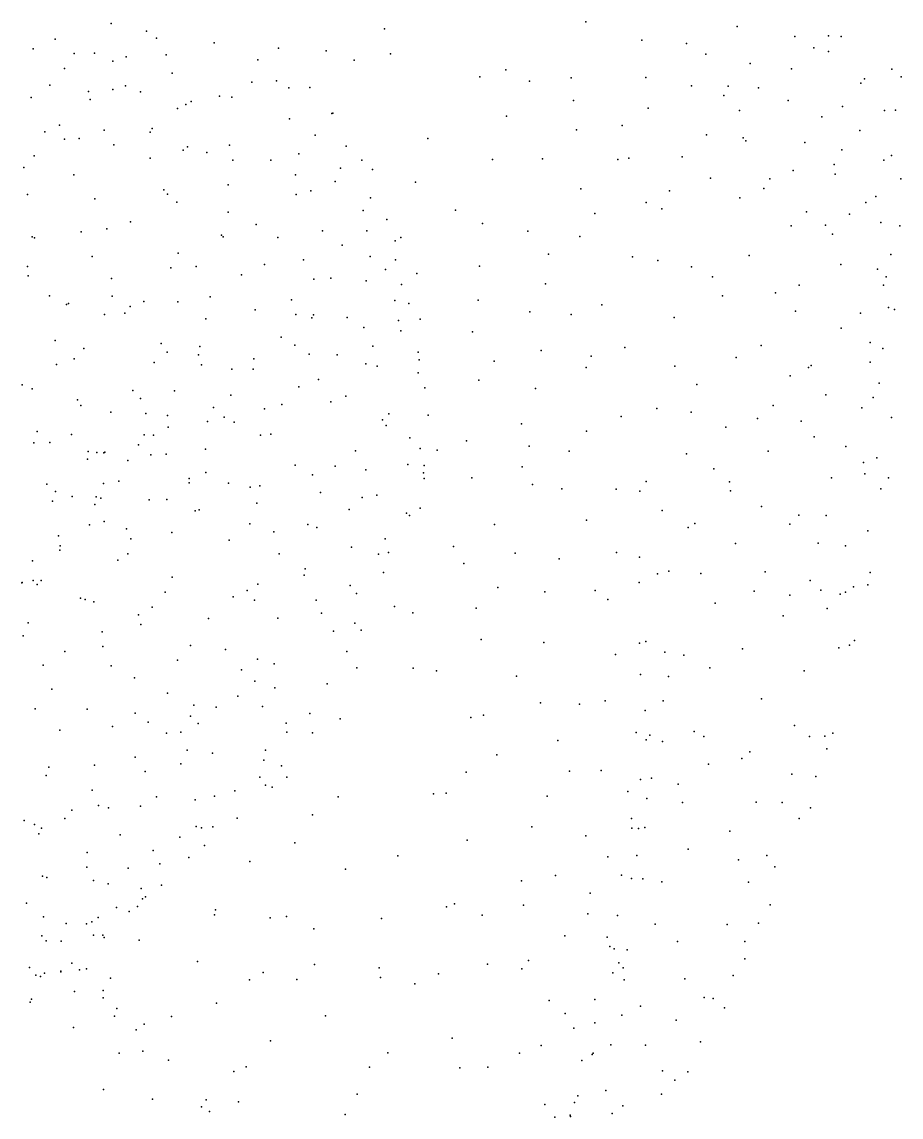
# Model space of a CAD drawing. Header units: metres. Extents: x -23.9 to 23.9, y -27.4 to 27.4.
# Drawn here: x 18.4 to 23.89, y -6.87 to -0.02 of the extents above; entities that cross this region are included whole.
import ezdxf

# ---------------------------------------------------------------- set-up
doc = ezdxf.new("R2010")
doc.units = ezdxf.units.M

msp = doc.modelspace()

# ---------------------------------------------------------------- linework, layer by layer
for p in [(18.9534, -0.0344, 11.037), (20.6647, -0.0669, -2.2437), (21.9228, -0.0241, -2.8272), (22.8687, -0.0537, -11.2356), (18.6043, -0.133, -2.4459), (19.1759, -0.0824, -2.4558), (19.2369, -0.1255, 11.0569), (23.2302, -0.1158, -3.9055), (23.4406, -0.1119, -4.2547), (23.5193, -0.1164, -7.5519), (18.4661, -0.1923, 10.8868), (19.5992, -0.1553, 11.1797), (20.0016, -0.1884, -2.506), (22.2735, -0.1381, -13.1788), (22.5516, -0.16, -12.2403), (23.3496, -0.1869, -8.322), (18.7233, -0.2213, -15.9932), (18.8505, -0.2188, 12.3278), (18.9645, -0.2699, -2.6532), (19.0479, -0.2425, 10.8958), (19.2978, -0.2302, 11.9617), (19.8723, -0.2615, 11.3744), (20.2996, -0.2058, -15.2491), (20.4736, -0.264, -2.5845), (20.7018, -0.2242, -15.015), (22.6725, -0.2248, -3.3934), (23.4398, -0.2089, -7.9443), (18.662, -0.3149, 12.5881), (21.4234, -0.3234, -2.7533), (22.9498, -0.2837, -10.6186), (23.2095, -0.3171, -9.1141), (23.8372, -0.3189, -6.2293), (19.3364, -0.3449, -2.7992), (19.8344, -0.4009, 11.7672), (19.989, -0.3933, 11.0877), (21.2591, -0.3671, -14.6037), (21.5703, -0.3938, -14.2839), (21.8312, -0.3736, -13.9651), (22.2972, -0.3708, -3.2223), (23.6428, -0.4077, -7.2561), (23.6663, -0.3796, -4.6909), (23.8947, -0.3682, -5.833), (18.5699, -0.4205, 10.7649), (18.8127, -0.4592, 10.7389), (18.9642, -0.446, -15.8722), (19.0437, -0.4247, 12.2185), (19.1388, -0.4616, 10.7443), (20.0652, -0.4359, -15.3272), (20.1979, -0.4353, 11.2719), (22.5834, -0.4247, -12.0127), (22.8126, -0.4257, -11.2501), (23.0033, -0.4357, -10.288), (18.4545, -0.4965, -2.7061), (18.8224, -0.5097, 12.4996), (19.4205, -0.5399, 10.76), (19.4541, -0.5208, 12.0491), (19.6317, -0.4882, 10.8843), (19.7094, -0.495, -15.516), (21.8468, -0.5152, -3.0254), (22.7861, -0.4853, -3.5777), (23.1893, -0.5162, -9.381), (19.3683, -0.5654, -15.6887), (20.3353, -0.5966, -15.1341), (20.3405, -0.5945, 11.5474), (21.4258, -0.6142, -2.932), (22.3138, -0.563, -12.8491), (22.885, -0.5783, -10.9437), (23.5291, -0.5533, -7.8269), (23.7901, -0.5781, -6.7759), (23.8587, -0.5765, -5.3562), (18.6311, -0.6707, 10.6325), (20.0692, -0.6294, -2.9795), (22.151, -0.6721, -13.1812), (23.3982, -0.6168, -8.4502), (18.5388, -0.7112, -16.2869), (18.9103, -0.7006, 10.6296), (19.1983, -0.7141, 12.2959), (19.2099, -0.69, -2.9985), (20.2301, -0.7324, 10.8099), (21.8646, -0.6988, -13.6901), (22.6769, -0.7305, -11.5602), (22.9066, -0.748, -3.7734), (23.6374, -0.7028, -7.4913), (18.6629, -0.7581, 12.6823), (18.7546, -0.7541, -2.9349), (18.9711, -0.7922, 12.4027), (19.4321, -0.805, 10.5434), (19.6947, -0.7948, 12.0361), (20.4247, -0.8015, 11.1225), (20.9348, -0.7542, -2.9421), (22.9232, -0.7684, -10.6459), (23.2922, -0.7773, -4.2113), (18.4732, -0.8617, 10.5484), (19.1991, -0.8764, 10.511), (19.4046, -0.8261, 12.2157), (19.5531, -0.8402, -3.1354), (19.7157, -0.8884, 10.4787), (19.9525, -0.8892, 10.5496), (20.1279, -0.8498, 11.8039), (20.5222, -0.8886, -14.9193), (21.3384, -0.8839, -14.3496), (21.6523, -0.8795, -3.0794), (22.1234, -0.8835, -3.2427), (22.1917, -0.8771, -12.9022), (22.5261, -0.8681, -3.4492), (23.5235, -0.8243, -8.0452), (23.7867, -0.8889, -6.9878), (23.8357, -0.8587, -6.5639), (18.4081, -0.9354, 12.8058), (20.389, -0.939, 11.6838), (20.5897, -0.946, -3.0664), (23.2193, -0.9523, -9.4873), (23.4753, -0.9161, -4.5204), (18.7201, -0.9807, -16.09), (20.1078, -0.9801, -15.1126), (20.3544, -1.0213, 10.6381), (20.8575, -1.0269, -14.6464), (22.702, -1.0022, -11.3519), (23.0729, -1.0057, -9.9845), (23.4831, -0.976, -8.3419), (23.8931, -1.0046, -5.9055), (19.2833, -1.0739, -15.5916), (19.6861, -1.0437, 12.0823), (20.2039, -1.0805, -3.1243), (21.8914, -1.0676, -13.3748), (22.4457, -1.0804, -12.0871), (23.0355, -1.0664, -3.9935), (18.4306, -1.1039, 10.4675), (18.8522, -1.1307, 10.3881), (19.3063, -1.1017, 12.2441), (19.3643, -1.1511, -3.2057), (20.1109, -1.1033, 11.891), (20.5754, -1.1233, 11.3333), (22.2995, -1.154, -12.3894), (22.8861, -1.1233, -10.6923), (23.6734, -1.1534, -7.6685), (23.7374, -1.1152, -5.1005), (19.6854, -1.2129, -15.2471), (20.5307, -1.203, 10.6553), (21.1078, -1.2013, -2.9875), (21.979, -1.2219, -13.0822), (22.3981, -1.1938, -3.4468), (23.3021, -1.2125, -9.2914), (23.5714, -1.2262, -8.1386), (19.075, -1.2743, 12.2627), (19.8615, -1.29, 11.9849), (20.6785, -1.2605, 11.0629), (21.2764, -1.2851, -14.094), (23.208, -1.2983, -4.2987), (23.4229, -1.2957, -4.5913), (23.7675, -1.2777, -7.3137), (23.8871, -1.2993, -6.2099), (18.4613, -1.3674, -16.2321), (18.7674, -1.3366, 12.2665), (18.9268, -1.3178, -3.1157), (19.6442, -1.3573, -3.2028), (19.6541, -1.3674, 10.268), (20.2769, -1.3302, 10.2646), (20.5524, -1.3296, 11.6786), (21.5611, -1.3322, -13.6143), (21.8849, -1.3662, -3.309), (23.4649, -1.3509, -8.7485), (18.4739, -1.3745, 12.4199), (19.9967, -1.3723, 10.2332), (20.3991, -1.4199, -3.0469), (20.7315, -1.3939, 10.6929), (20.7665, -1.3723, -3.0113), (18.8347, -1.4916, 10.1656), (19.3728, -1.4692, -15.4362), (20.5752, -1.4917, 10.4724), (21.6895, -1.4755, -13.1964), (22.2158, -1.4938, -3.4276), (22.9446, -1.4839, -10.4205), (23.831, -1.4777, -6.7988), (18.4304, -1.553, 10.2343), (19.3271, -1.5614, -3.1457), (19.4854, -1.5534, 12.1281), (19.9133, -1.5411, 11.9414), (20.158, -1.5116, 11.8365), (20.6692, -1.5723, 11.5224), (20.7329, -1.5126, 11.2448), (21.2581, -1.5522, -13.8245), (22.374, -1.517, -11.8852), (22.5839, -1.5566, -11.3436), (23.5174, -1.5415, -4.8475), (23.7464, -1.5706, -7.6145), (18.4356, -1.6123, -2.9659), (18.9562, -1.6287, -15.739), (19.7702, -1.6056, 10.1493), (20.2215, -1.6327, -14.5339), (20.3288, -1.6262, 10.207), (20.5483, -1.6427, -14.2524), (20.8664, -1.597, -14.0705), (22.716, -1.6174, -3.8343), (23.8007, -1.6178, -7.1269), (20.7692, -1.667, 10.5839), (21.6708, -1.6618, -3.1201), (23.2575, -1.6713, -9.5532), (23.7839, -1.6697, -5.6828), (18.5694, -1.7374, -16.0619), (18.961, -1.7385, -3.0426), (19.1588, -1.7725, 12.1195), (19.3708, -1.774, -15.2041), (19.5739, -1.7438, 10.0838), (20.0826, -1.763, -2.9118), (20.7291, -1.7662, -2.7695), (21.2504, -1.7638, -13.5052), (22.7786, -1.7369, -10.8072), (23.109, -1.7183, -9.9983), (18.6751, -1.7913, 12.1474), (18.6876, -1.7843, 10.0203), (19.0404, -1.8453, -15.4291), (19.0723, -1.8035, 9.9811), (19.8547, -1.825, 10.0421), (20.8154, -1.784, 11.0434), (21.5737, -1.8368, -12.8917), (22.0233, -1.794, -3.3057), (23.2351, -1.8332, -4.535), (23.6409, -1.845, -5.2415), (23.8165, -1.81, -6.1023), (23.8529, -1.8217, -6.6699), (18.9123, -1.854, 12.1139), (19.5467, -1.8816, 12.0629), (20.1098, -1.854, -14.2568), (20.2087, -1.8751, 11.7841), (20.2207, -1.8562, 10.0197), (20.4313, -1.8734, 10.2158), (20.7504, -1.8915, 11.3629), (20.8872, -1.8829, -13.594), (21.8317, -1.8538, -12.5613), (22.476, -1.8734, -11.4224), (20.5352, -1.9342, 11.6193), (20.766, -1.9553, 10.4862), (21.2142, -1.9621, -13.2168), (23.5205, -1.939, -8.7753), (18.605, -2.0167, -2.8129), (19.2671, -2.036, 12.0394), (19.5094, -2.0535, 9.9037), (20.0184, -1.9948, 9.9497), (20.1029, -2.0458, -2.5327), (20.5914, -2.0509, -13.5532), (23.0192, -2.0474, -10.1058), (23.7003, -2.0291, -8.1895), (18.7843, -2.066, -15.6308), (19.3044, -2.0902, -14.9963), (19.5003, -2.1069, -14.6687), (20.1928, -2.1021, -13.7775), (20.3681, -2.1061, 10.0707), (20.8753, -2.0894, -13.2741), (21.6443, -2.079, -2.9321), (21.9571, -2.1144, -3.2116), (22.1661, -2.0602, -11.8185), (22.8625, -2.1223, -10.4019), (23.7805, -2.0661, -7.4325), (18.6126, -2.1671, 12.048), (18.7239, -2.1301, 9.7929), (19.2223, -2.1538, 9.8085), (19.5199, -2.1678, 11.9858), (19.8475, -2.1312, 11.9214), (20.5467, -2.162, -2.195), (20.6179, -2.1775, 11.5452), (20.8815, -2.1369, 10.9616), (21.3492, -2.1447, -12.8224), (21.9252, -2.1847, -12.1003), (22.4804, -2.1762, -11.2817), (23.3161, -2.1844, -4.819), (23.3314, -2.173, -9.3478), (23.7006, -2.1509, -5.6384), (19.7097, -2.1964, -14.2095), (19.8415, -2.1962, 9.8711), (20.8746, -2.2181, 10.5624), (23.2003, -2.2363, -9.7016), (18.397, -2.2941, 12.0277), (18.4602, -2.3194, -2.5265), (20.1279, -2.3062, 9.7985), (20.2515, -2.261, 11.7257), (20.9168, -2.3116, -2.0371), (21.2547, -2.2646, -2.3128), (21.6083, -2.3168, -2.6475), (22.6166, -2.2913, -3.9128), (23.7571, -2.2826, -7.7137), (18.7448, -2.3873, 9.6255), (19.0901, -2.3285, 9.6935), (19.1375, -2.3788, 11.9537), (19.3502, -2.3317, -2.2692), (19.7036, -2.3571, -13.8114), (20.4227, -2.3646, -1.7957), (23.4246, -2.3567, -9.0748), (23.7196, -2.3736, -8.0659), (18.7657, -2.4224, -2.2881), (18.9528, -2.4645, -14.9702), (19.5949, -2.4355, 9.7046), (19.9143, -2.444, 11.8661), (20.0216, -2.4169, -1.7693), (20.3288, -2.3989, -13.1838), (22.366, -2.4415, -3.5962), (22.5822, -2.4648, -10.9517), (23.0955, -2.4234, -4.6065), (23.6497, -2.4367, -8.4045), (19.171, -2.4735, -1.985), (19.3077, -2.4843, -14.1434), (19.5565, -2.5218, 11.8856), (19.6619, -2.4961, -13.3446), (19.7243, -2.527, -1.6151), (20.6519, -2.5128, -12.7731), (20.69, -2.4757, 11.4021), (20.9364, -2.4833, 10.9253), (22.1447, -2.491, -11.541), (22.9965, -2.5047, -10.0099), (23.2702, -2.52, -9.4813), (23.8351, -2.4968, -6.9713), (18.4919, -2.5859, -15.5866), (19.3115, -2.5583, 11.9033), (19.9531, -2.6021, -12.8498), (20.6742, -2.5484, 10.2045), (21.5203, -2.5379, -12.1158), (21.9263, -2.5827, -2.8546), (22.7993, -2.5592, -4.2889), (18.4698, -2.6569, 9.5288), (18.5717, -2.6544, 11.9926), (18.707, -2.6043, -1.8603), (19.1251, -2.6679, -13.8709), (19.1598, -2.6059, 9.55), (19.2189, -2.6081, -1.6288), (19.8883, -2.6088, 9.6496), (20.8229, -2.6239, 11.1773), (21.1762, -2.6431, -12.2563), (23.3508, -2.6184, -5.2479), (18.8111, -2.7105, 11.9651), (18.8657, -2.7168, 9.4478), (18.9087, -2.7186, -14.4294), (18.9144, -2.7138, -1.4977), (19.2024, -2.7302, -13.4734), (19.2982, -2.7274, -13.0915), (19.5451, -2.6949, -1.2827), (20.4825, -2.7055, 9.9633), (20.8879, -2.6923, 10.4686), (20.9926, -2.7021, -1.4137), (21.5678, -2.6768, -2.0229), (21.8186, -2.7085, -2.4738), (22.5516, -2.7243, -3.9883), (23.0628, -2.7086, -4.7809), (23.5498, -2.68, -8.7106), (18.8058, -2.7581, -14.7948), (19.0593, -2.7661, 11.9365), (20.1055, -2.7967, 11.7338), (20.3562, -2.8025, -1.081), (20.8107, -2.791, -1.137), (20.9122, -2.7986, 11.0189), (21.5258, -2.8071, -11.8154), (23.6594, -2.78, -8.2856), (23.7419, -2.7499, -7.8566), (19.5457, -2.8419, 11.88), (20.2136, -2.8569, 9.6746), (20.5463, -2.8245, 11.5131), (20.9086, -2.8431, -12.1738), (21.2092, -2.8755, -11.9917), (22.7236, -2.8189, -10.5138), (23.4584, -2.875, -5.6849), (23.6672, -2.8495, -6.3182), (23.816, -2.8748, -7.2861), (18.5518, -2.9156, -15.211), (18.9074, -2.9101, -13.9618), (19.003, -2.8959, -12.9068), (19.4419, -2.8794, -12.3637), (19.442, -2.9058, -0.9213), (19.6879, -2.9088, 9.4567), (19.8233, -2.9324, -12.3127), (19.8842, -2.9251, -0.8583), (20.9116, -2.8782, 10.7761), (21.5898, -2.9169, -1.7351), (21.773, -2.9436, -2.0757), (22.2995, -2.8976, -11.0461), (22.8211, -2.8993, -4.5075), (23.767, -2.9435, -6.9629), (18.6061, -2.9596, 9.302), (18.7102, -2.9924, -0.9922), (18.8613, -2.9935, -13.3606), (18.8902, -3.0029, -12.3953), (19.1911, -3.0127, -12.1656), (19.3033, -3.0096, 9.3469), (20.2635, -2.9674, -12.1744), (20.5232, -2.9986, -0.7877), (20.6152, -2.9835, 10.0559), (22.1128, -2.9468, -3.1364), (22.2617, -2.9578, -3.5041), (22.8284, -2.9554, -10.2141), (18.5877, -3.0205, 11.9965), (18.8521, -3.0416, 9.2664), (19.4807, -3.0813, 11.8915), (19.5041, -3.076, -11.9616), (19.8648, -3.0337, 11.8023), (20.4421, -3.0734, 9.9021), (20.886, -3.0644, -11.8965), (22.4008, -3.0785, -10.7864), (23.0219, -3.0538, -9.7937), (18.9111, -3.1482, -0.637), (20.802, -3.0967, 10.6548), (20.8209, -3.1096, 10.9004), (21.9267, -3.1407, -11.2638), (23.2551, -3.1091, -9.3306), (23.4252, -3.1096, -9.0049), (18.8195, -3.1687, 11.9713), (19.0502, -3.1944, 9.2553), (19.3341, -3.2171, -0.3735), (19.8213, -3.1624, -11.8416), (19.9713, -3.2124, 9.4763), (20.1848, -3.1678, -11.8957), (20.2404, -3.1858, 11.601), (21.3526, -3.1659, -11.5816), (22.5634, -3.1866, -10.5103), (22.6048, -3.1607, -4.3486), (23.1981, -3.1656, -5.4031), (23.6867, -3.2063, -8.0244), (18.626, -3.2385, -12.2996), (19.0776, -3.2571, 11.9421), (19.6931, -3.2645, 9.4002), (20.6682, -3.257, 11.1003), (22.8585, -3.2854, -10.0358), (23.3754, -3.2836, -5.8445), (18.6335, -3.3266, -13.9782), (18.6353, -3.3, -13.0841), (19.0589, -3.3499, -11.4888), (20.0059, -3.3512, -0.2813), (20.4577, -3.3089, 11.4482), (20.6258, -3.3515, 10.2383), (20.6883, -3.3414, 10.5924), (21.0949, -3.3039, -0.8061), (21.4808, -3.3466, -1.1236), (22.1157, -3.3423, -2.5504), (23.5463, -3.2999, -6.2296), (18.4623, -3.3948, -14.8395), (18.9957, -3.3896, -0.1019), (21.159, -3.4115, -11.4183), (21.756, -3.3824, -1.4721), (22.259, -3.3719, -3.5707), (20.1624, -3.483, 11.5712), (20.1682, -3.4433, 9.6752), (20.6566, -3.4669, 10.8821), (22.3709, -3.4754, -10.5407), (22.4416, -3.4584, -4.0995), (22.6427, -3.4736, -4.6659), (23.0443, -3.4624, -9.6051), (23.7008, -3.4667, -7.2541), (18.3961, -3.5318, -11.49), (18.3969, -3.5303, -12.6667), (18.4667, -3.518, 8.9533), (18.4907, -3.5426, -14.4082), (18.5163, -3.5171, -13.5081), (19.3366, -3.4952, -0.0121), (19.8713, -3.5404, 11.7076), (20.4483, -3.548, -0.237), (22.2575, -3.5304, -3.1863), (23.3258, -3.516, -9.038), (23.5961, -3.5557, -6.8077), (23.6863, -3.5444, -7.6399), (18.7624, -3.6268, 9.0254), (19.2931, -3.5895, -11.1479), (19.7168, -3.6198, -11.2318), (19.8057, -3.5796, -0.0056), (20.489, -3.5979, 11.138), (21.3719, -3.5615, -0.8164), (21.6669, -3.5872, -11.0336), (21.9804, -3.5793, -1.749), (22.9764, -3.5846, -5.3554), (23.1992, -3.6093, -5.7743), (23.393, -3.5764, -6.1216), (23.514, -3.6034, -6.4308), (23.548, -3.5894, -8.3905), (18.7909, -3.6363, 0.3026), (18.8454, -3.651, -11.0003), (19.2117, -3.6846, 0.2571), (19.8509, -3.6407, 9.3956), (20.2374, -3.6392, 9.8209), (20.7257, -3.6793, -11.258), (21.2379, -3.6896, -11.1369), (22.0598, -3.6365, -10.721), (22.7326, -3.6577, -4.9795), (23.4318, -3.6927, -8.754), (19.1259, -3.7326, 9.1256), (19.564, -3.7554, 0.2357), (19.997, -3.7534, 11.5656), (20.2701, -3.7214, -11.227), (20.8403, -3.7196, -0.2994), (23.1572, -3.7375, -9.2633), (18.4361, -3.7808, 8.8313), (19.1392, -3.7915, 11.9432), (20.3447, -3.8343, 10.025), (20.478, -3.7834, 10.4752), (20.5171, -3.8277, -0.0411), (18.4035, -3.8624, -10.9985), (18.8975, -3.8382, 8.9906), (21.2684, -3.8856, -0.4765), (22.2985, -3.899, -3.2318), (23.6042, -3.8918, -7.3436), (18.6645, -3.9617, 8.8464), (18.903, -3.929, 11.9734), (19.4503, -3.9238, 11.833), (19.6704, -3.9494, 9.2804), (20.428, -3.9618, 10.8596), (21.6605, -3.905, -0.8491), (22.2579, -3.908, -2.3575), (22.4163, -3.9659, -4.4675), (22.9031, -3.9442, -9.5807), (23.5044, -3.9372, -8.2456), (23.5718, -3.9219, -7.8719), (19.37, -4.0151, 0.6121), (19.87, -4.0099, 9.5185), (19.9737, -4.0388, 0.4454), (22.1089, -3.9797, -1.6357), (22.5356, -3.9846, -4.8868), (18.5291, -4.0462, 0.9073), (18.955, -4.0504, -10.6979), (19.7704, -4.0762, 11.5785), (20.4908, -4.0641, -10.9095), (20.8421, -4.0651, -10.885), (20.9881, -4.0816, -0.109), (22.2657, -4.1041, -2.0857), (22.6992, -4.0621, -5.2481), (23.2892, -4.0822, -6.3288), (19.1005, -4.1248, 11.953), (19.8532, -4.1459, -10.7578), (20.3048, -4.1636, 0.3314), (21.4888, -4.1153, -10.6456), (22.4393, -4.1181, -10.0097), (18.5826, -4.1975, 8.7454), (19.3057, -4.2222, 9.0785), (19.7462, -4.2403, 0.7279), (19.9783, -4.1874, 11.3845), (19.4718, -4.2971, -10.5651), (19.6112, -4.3094, 11.5848), (19.9012, -4.3056, 9.6844), (21.6394, -4.2826, -0.6938), (21.8827, -4.2905, -1.0559), (22.043, -4.2696, -10.1862), (22.4059, -4.2695, -4.7377), (23.0214, -4.2567, -5.9934), (18.4799, -4.3198, -10.6239), (18.805, -4.321, 8.8372), (19.1045, -4.3462, 8.9738), (19.4495, -4.3654, 0.9961), (20.1979, -4.3477, 10.3722), (20.3856, -4.3818, -10.5811), (21.2037, -4.3743, -0.151), (21.2829, -4.3584, -10.4811), (22.2937, -4.3289, -3.6072), (18.9637, -4.4309, -10.3758), (19.185, -4.4025, 11.8305), (19.4976, -4.4103, 9.3922), (20.0497, -4.4082, 0.6448), (23.2277, -4.4239, -6.5033), (18.6325, -4.4521, 1.3569), (19.3008, -4.472, 9.2174), (19.3898, -4.4652, 11.6661), (20.0521, -4.4647, -10.4618), (20.2145, -4.4701, 10.7262), (21.7488, -4.5173, -10.1851), (22.2387, -4.4665, -1.9653), (22.2997, -4.5128, -4.4484), (22.3238, -4.4839, -2.3317), (22.6014, -4.4607, -5.3885), (22.6619, -4.4921, -9.5515), (23.3211, -4.4924, -8.4513), (23.4171, -4.4905, -7.0049), (23.4674, -4.4707, -7.8491), (19.4295, -4.5773, -10.3368), (19.9188, -4.5773, 11.1327), (22.4026, -4.5237, -9.7805), (22.9492, -4.5873, -9.1004), (23.4312, -4.5704, -7.4325), (19.1049, -4.6225, 1.3899), (19.5874, -4.5977, 11.4765), (19.9089, -4.6402, 9.9301), (21.3663, -4.6066, -10.2384), (22.8988, -4.629, -6.0612), (18.5652, -4.6843, 12.1363), (18.8503, -4.6709, 8.8262), (19.1677, -4.7106, 9.2359), (19.391, -4.6629, 9.4363), (20.0193, -4.6755, 10.9052), (21.1755, -4.7152, 0.0162), (21.8199, -4.7101, -0.8056), (22.018, -4.7045, -1.1729), (22.6898, -4.6645, -5.683), (18.5475, -4.7369, 8.6797), (19.8845, -4.7466, 10.1707), (20.0539, -4.7475, 0.8871), (22.2656, -4.7609, -3.4528), (22.3339, -4.7521, -4.8495), (22.4998, -4.7896, -5.3875), (23.2103, -4.728, -6.7184), (23.3607, -4.7417, -8.1011), (18.835, -4.828, 1.666), (19.728, -4.8319, 9.8995), (19.9189, -4.7976, -10.2748), (19.962, -4.8088, 10.636), (20.971, -4.8511, 0.2787), (21.0502, -4.8475, -10.1834), (22.1848, -4.8373, -1.9012), (18.875, -4.9236, 9.0218), (19.1386, -4.9285, 11.6612), (19.2381, -4.8698, 9.4157), (19.4803, -4.8893, 1.3625), (19.6, -4.8656, 11.2459), (20.3744, -4.8701, 0.7283), (21.6809, -4.8645, -10.026), (22.3035, -4.8794, -2.8312), (22.5267, -4.9046, -9.4421), (22.9887, -4.9038, -6.4024), (23.1507, -4.9056, -8.4869), (18.7093, -4.954, 11.9527), (18.9373, -4.938, 11.7988), (20.2128, -4.9816, -10.1789), (23.3288, -4.939, -7.5302), (18.4097, -5.0167, -10.5951), (18.4741, -5.0429, 12.0854), (18.519, -5.0661, 1.945), (18.6647, -5.0057, -10.3701), (19.4865, -5.0549, -10.2078), (19.5186, -5.0628, 9.8912), (19.5907, -5.0567, 10.9039), (19.743, -5.0032, 10.6537), (21.5861, -5.0574, -0.4256), (22.2085, -5.0047, -4.4269), (22.2114, -5.0656, -3.7816), (22.2521, -5.0672, -3.2627), (22.2911, -5.0616, -2.4467), (23.2579, -5.005, -7.0177), (18.5025, -5.1008, 8.6725), (19.0103, -5.1077, 1.7869), (19.3841, -5.121, 1.5821), (21.9222, -5.1133, -0.9588), (22.8242, -5.0852, -8.9565), (19.5389, -5.174, 10.3268), (20.1025, -5.1567, 1.141), (21.1799, -5.1409, 0.1053), (22.5629, -5.1961, -5.7522), (18.8047, -5.2172, 11.6473), (19.2171, -5.2061, 11.2379), (19.4407, -5.2499, 10.6558), (19.8211, -5.2731, 1.421), (20.7471, -5.2394, -9.9975), (22.0602, -5.244, -1.5223), (22.2424, -5.2374, -4.8671), (22.8787, -5.2631, -6.4128), (23.055, -5.2361, -6.7337), (18.8026, -5.3086, 2.0206), (19.0609, -5.3164, 9.5035), (19.2595, -5.2888, 9.7), (20.4198, -5.3228, -10.0122), (23.1042, -5.307, -8.1686), (18.5259, -5.3666, 8.9208), (18.553, -5.375, 11.7054), (18.8444, -5.3926, 9.3575), (21.5199, -5.3948, -0.289), (21.7343, -5.3615, -0.6837), (22.1459, -5.3604, -1.9948), (22.2083, -5.3802, -3.3971), (22.2785, -5.3833, -5.1865), (22.3982, -5.4018, -9.2284), (22.9395, -5.4039, -8.4638), (18.9357, -5.4127, 11.2879), (19.1423, -5.4438, 10.8665), (19.2682, -5.4222, 10.5244), (21.9505, -5.4712, -1.1848), (18.4259, -5.5349, -11.1172), (19.1503, -5.5079, 10.0245), (19.1693, -5.4952, -10.3424), (21.1016, -5.5385, -9.7998), (23.0748, -5.545, -7.7013), (18.988, -5.5614, 9.6081), (19.0679, -5.5861, 10.524), (19.1192, -5.5556, 10.2675), (19.5996, -5.6077, 1.7192), (19.6064, -5.5764, -10.2268), (21.0508, -5.5581, 0.3257), (21.2753, -5.6099, 0.0561), (21.5327, -5.5472, -9.7197), (21.9356, -5.6018, -9.4157), (22.1201, -5.6107, -4.2964), (18.5304, -5.6203, 9.1342), (18.6726, -5.6612, -10.9187), (18.7991, -5.6648, 9.4651), (18.8342, -5.6513, 11.0342), (18.8741, -5.6248, 2.2218), (19.9493, -5.6264, 1.4465), (20.0517, -5.6182, -10.0441), (20.6454, -5.6313, -9.9107), (22.3566, -5.6652, -5.5959), (22.8074, -5.6674, -6.5251), (23.0032, -5.6604, -7.3814), (18.5204, -5.7389, -11.6567), (18.8432, -5.7353, 10.6691), (18.9023, -5.7354, 10.015), (18.911, -5.7499, 10.3024), (20.2221, -5.6946, 1.2301), (21.7918, -5.738, -0.9753), (22.0555, -5.7476, -1.7589), (18.5473, -5.7711, -12.2694), (18.6411, -5.7714, 11.1268), (19.1287, -5.767, -10.6394), (22.0741, -5.8057, -9.1929), (22.1004, -5.8194, -4.6147), (22.4961, -5.7733, -5.9467), (22.9173, -5.7739, -8.127), (22.1808, -5.827, -2.8989), (22.9174, -5.8829, -7.6207), (18.4426, -5.9364, 11.144), (18.7084, -5.9107, -12.9393), (18.7564, -5.9506, -11.7883), (18.7999, -5.9449, -11.4427), (19.4938, -5.8985, -10.3668), (20.2268, -5.9172, -9.9653), (20.6311, -5.9388, 0.8733), (21.3079, -5.9161, -0.0852), (21.5221, -5.9458, -9.4787), (21.5653, -5.893, -0.5748), (22.1293, -5.9069, -3.6125), (22.1569, -5.9397, -2.5659), (18.4828, -5.9852, 9.3646), (18.5117, -5.9941, -13.9563), (18.5368, -5.9715, 10.7295), (18.6389, -5.9644, 9.8444), (18.6401, -5.9602, 10.4218), (18.9506, -6.0028, -11.0796), (19.8203, -6.0142, 1.7099), (19.904, -5.9682, -10.1865), (20.1155, -6.0126, 1.4467), (20.6389, -5.9988, -9.7786), (21.002, -5.9759, -9.6531), (22.0928, -5.9703, -4.0378), (22.1634, -6.0134, -5.1959), (22.5416, -6.0079, -8.7221), (22.8434, -5.9879, -7.1848), (18.725, -6.0875, -13.5399), (18.9038, -6.081, 2.4124), (20.854, -6.0385, 0.6246), (18.4487, -6.1528, 10.2703), (18.4567, -6.1349, 9.8797), (18.904, -6.1264, -12.2936), (19.6125, -6.1606, 1.9316), (21.6939, -6.1422, -0.9578), (21.9791, -6.1377, -2.0199), (22.6634, -6.1242, -6.5935), (22.7192, -6.1314, -8.2173), (18.9906, -6.1928, -12.9281), (21.7931, -6.2241, -9.1523), (22.2649, -6.1793, -5.7024), (22.7894, -6.1887, -7.7842), (18.9749, -6.2407, -13.2623), (19.1605, -6.2913, -11.8349), (19.3319, -6.2435, 2.1725), (20.2957, -6.2384, -9.9161), (21.9796, -6.2831, -4.6741), (22.1473, -6.2356, -8.9241), (22.4878, -6.2658, -8.5156), (18.7184, -6.3112, -13.9114), (19.1113, -6.327, -12.4949), (21.8478, -6.3172, -1.7027), (19.9504, -6.3959, 1.7405), (21.0879, -6.379, -9.5581), (21.6437, -6.4243, -1.1762), (22.0801, -6.4195, -5.3124), (22.2969, -6.4229, -6.0712), (22.6394, -6.4011, -7.4098), (19.0053, -6.4734, -13.5872), (19.1528, -6.46, 2.3911), (20.6838, -6.4708, 0.7933), (21.5076, -6.472, -9.232), (21.9622, -6.4801, -2.8036), (21.9688, -6.4729, -3.332), (19.3127, -6.5172, -12.839), (19.7991, -6.5572, -10.4983), (20.5699, -6.5608, -9.7762), (21.1343, -6.5634, -0.0223), (21.3092, -6.5604, -0.3489), (21.897, -6.5182, -2.3485), (19.7206, -6.5865, 2.0178), (22.4028, -6.5828, -6.6995), (22.4801, -6.6412, -7.219), (22.561, -6.5891, -7.6973), (18.9055, -6.6995, 2.5849), (22.0471, -6.707, -5.6656), (19.2136, -6.761, -13.6238), (19.5492, -6.7648, -11.7874), (19.7497, -6.7776, -10.7599), (20.4936, -6.7288, 1.0261), (21.8723, -6.74, -4.987), (22.3953, -6.7286, -8.0767), (19.5197, -6.8076, 2.2322), (19.5688, -6.8374, -12.7448), (21.6656, -6.7938, -1.7436), (21.8529, -6.7818, -4.5072), (22.1539, -6.8026, -8.4801), (20.418, -6.8561, -9.8259), (21.7287, -6.8723, -2.1848), (21.8246, -6.8612, -3.0219), (21.8267, -6.8691, -3.6886), (22.0882, -6.8493, -6.1275)]:
    msp.add_point(p)

doc.saveas('drawing.dxf')
